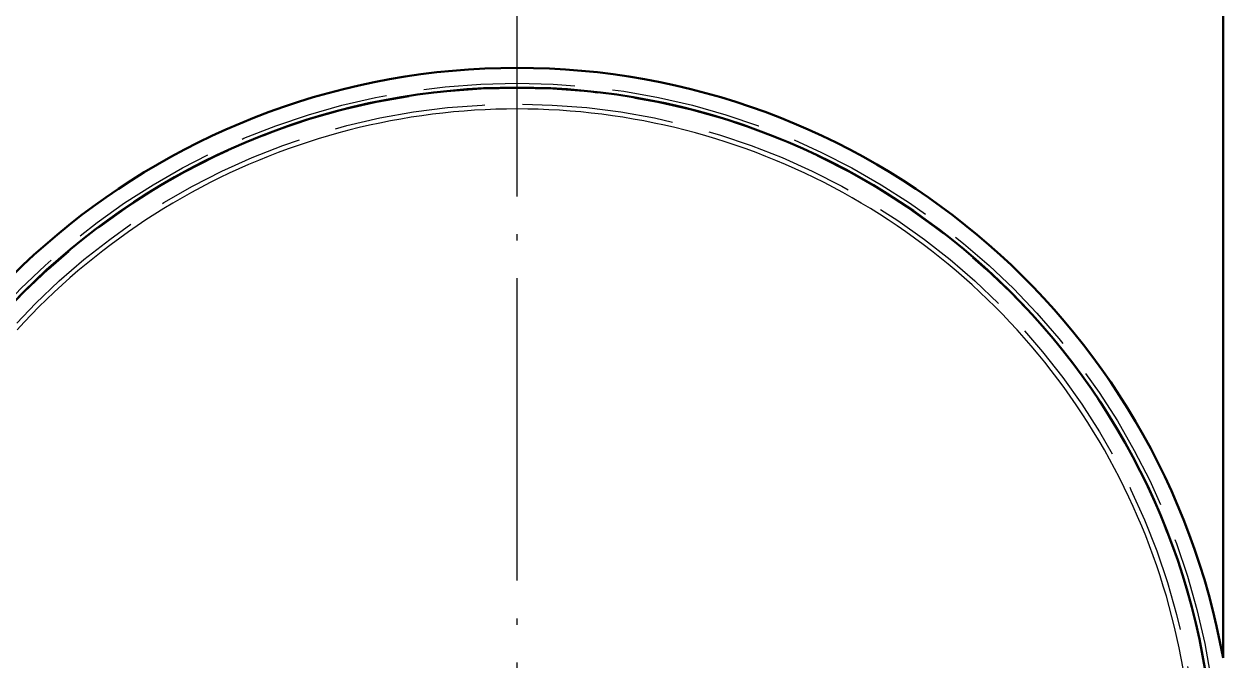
# Model space of a CAD drawing. Header units: millimetres. Extents: x 0 to 420, y 0 to 297.
# Drawn here: x 76.97 to 100.75, y 88 to 100.62 of the extents above; entities that cross this region are included whole.
import ezdxf

# ---------------------------------------------------------------- set-up
doc = ezdxf.new("R2010")
doc.units = ezdxf.units.MM
doc.linetypes.add('ISO02-TRAZOS', pattern=[3.75, 3, -0.75])
doc.linetypes.add('ISO04-TRAZO-PUNTO', pattern=[7.625, 6, -0.75, 0.125, -0.75])
for name, color, linetype, lineweight in [('01-VISIBLE', 7, 'CONTINUOUS', 50), ('02-OCULTA', 4, 'ISO02-TRAZOS', 25), ('03-EJE', 1, 'ISO04-TRAZO-PUNTO', 25)]:
    doc.layers.add(name, color=color, linetype=linetype, lineweight=lineweight)

msp = doc.modelspace()

# ---------------------------------------------------------------- linework, layer by layer
at = {"layer": '01-VISIBLE'}
msp.add_line((100.75, 88.045), (100.75, 110.73), dxfattribs=at)
for radius, start, end in [(14.225, 10.2042, 169.7958), (14.225, 10.2042, 169.7958), (13.835, 5.1838, 174.8162)]:
    msp.add_arc((86.75, 85.525), radius, start, end, dxfattribs=at)
at = {"layer": '02-OCULTA'}
msp.add_line((100.75, 88.045), (100.75, 112.5), dxfattribs=at)
msp.add_line((100.75, 88.045), (100.75, 112.5), dxfattribs=at)
msp.add_line((100.75, 88.045), (100.75, 112.5), dxfattribs=at)
msp.add_lwpolyline([(99.96, 87.83), (99.922, 88.038), (99.881, 88.244), (99.836, 88.45), (99.788, 88.655), (99.738, 88.86), (99.684, 89.063), (99.626, 89.266), (99.566, 89.468), (99.502, 89.668), (99.436, 89.868), (99.366, 90.067), (99.293, 90.265), (99.217, 90.461), (99.138, 90.656), (99.056, 90.85), (98.971, 91.043), (98.883, 91.234), (98.791, 91.424), (98.697, 91.612), (98.6, 91.799), (98.5, 91.985), (98.397, 92.169), (98.292, 92.351), (98.183, 92.531), (98.071, 92.71), (97.957, 92.887), (97.84, 93.062), (97.721, 93.235), (97.598, 93.407), (97.473, 93.576), (97.345, 93.744), (97.215, 93.909), (97.082, 94.072), (96.946, 94.234), (96.808, 94.393), (96.668, 94.55), (96.525, 94.704), (96.38, 94.857), (96.232, 95.007), (96.082, 95.155), (95.929, 95.3), (95.775, 95.443), (95.618, 95.583), (95.459, 95.721), (95.297, 95.857), (95.134, 95.99), (94.969, 96.12), (94.801, 96.248), (94.632, 96.373), (94.46, 96.496), (94.287, 96.615), (94.112, 96.732), (93.935, 96.847), (93.756, 96.958), (93.576, 97.067), (93.394, 97.173), (93.21, 97.275), (93.025, 97.375), (92.838, 97.473), (92.649, 97.567), (92.459, 97.658), (92.268, 97.746), (92.075, 97.831), (91.881, 97.913), (91.686, 97.992), (91.49, 98.068), (91.292, 98.141), (91.093, 98.211), (90.894, 98.278), (90.693, 98.341), (90.491, 98.401), (90.288, 98.459), (90.085, 98.513), (89.88, 98.563), (89.675, 98.611), (89.469, 98.655), (89.263, 98.696), (89.055, 98.734), (88.848, 98.769), (88.639, 98.8), (88.431, 98.828), (88.221, 98.853), (88.012, 98.874), (87.802, 98.892), (87.592, 98.907), (87.382, 98.919), (87.171, 98.927), (86.961, 98.932), (86.75, 98.934), (86.539, 98.932), (86.329, 98.927), (86.118, 98.919), (85.908, 98.907), (85.698, 98.892), (85.488, 98.874), (85.279, 98.853), (85.069, 98.828), (84.861, 98.8), (84.652, 98.769), (84.445, 98.734), (84.237, 98.696), (84.031, 98.655), (83.825, 98.611), (83.62, 98.563), (83.415, 98.513), (83.212, 98.459), (83.009, 98.402), (82.807, 98.341), (82.606, 98.278), (82.407, 98.211), (82.208, 98.141), (82.01, 98.068), (81.814, 97.992), (81.619, 97.913), (81.425, 97.831), (81.232, 97.746), (81.041, 97.658), (80.851, 97.567), (80.662, 97.473), (80.475, 97.376), (80.29, 97.276), (80.106, 97.173), (79.924, 97.067), (79.744, 96.958), (79.565, 96.847), (79.388, 96.733), (79.213, 96.616), (79.04, 96.496), (78.868, 96.373), (78.699, 96.248), (78.531, 96.12), (78.366, 95.99), (78.203, 95.857), (78.041, 95.721), (77.882, 95.583), (77.725, 95.443), (77.571, 95.3), (77.418, 95.155), (77.268, 95.007), (77.121, 94.857), (76.975, 94.704), (76.832, 94.55)], dxfattribs=at)
msp.add_lwpolyline([(99.96, 87.83), (99.922, 88.038), (99.881, 88.244), (99.836, 88.45), (99.788, 88.655), (99.738, 88.86), (99.684, 89.063), (99.626, 89.266), (99.566, 89.468), (99.502, 89.668), (99.436, 89.868), (99.366, 90.067), (99.293, 90.265), (99.217, 90.461), (99.138, 90.656), (99.056, 90.85), (98.971, 91.043), (98.883, 91.234), (98.791, 91.424), (98.697, 91.612), (98.6, 91.799), (98.5, 91.985), (98.397, 92.169), (98.292, 92.351), (98.183, 92.531), (98.071, 92.71), (97.957, 92.887), (97.84, 93.062), (97.721, 93.235), (97.598, 93.407), (97.473, 93.576), (97.345, 93.744), (97.215, 93.909), (97.082, 94.072), (96.946, 94.234), (96.808, 94.393), (96.668, 94.55), (96.525, 94.704), (96.38, 94.857), (96.232, 95.007), (96.082, 95.155), (95.929, 95.3), (95.775, 95.443), (95.618, 95.583), (95.459, 95.721), (95.297, 95.857), (95.134, 95.99), (94.969, 96.12), (94.801, 96.248), (94.632, 96.373), (94.46, 96.496), (94.287, 96.615), (94.112, 96.732), (93.935, 96.847), (93.756, 96.958), (93.576, 97.067), (93.394, 97.173), (93.21, 97.275), (93.025, 97.375), (92.838, 97.473), (92.649, 97.567), (92.459, 97.658), (92.268, 97.746), (92.075, 97.831), (91.881, 97.913), (91.686, 97.992), (91.49, 98.068), (91.292, 98.141), (91.093, 98.211), (90.894, 98.278), (90.693, 98.341), (90.491, 98.401), (90.288, 98.459), (90.085, 98.513), (89.88, 98.563), (89.675, 98.611), (89.469, 98.655), (89.263, 98.696), (89.055, 98.734), (88.848, 98.769), (88.639, 98.8), (88.431, 98.828), (88.221, 98.853), (88.012, 98.874), (87.802, 98.892), (87.592, 98.907), (87.382, 98.919), (87.171, 98.927), (86.961, 98.932), (86.75, 98.934), (86.539, 98.932), (86.329, 98.927), (86.118, 98.919), (85.908, 98.907), (85.698, 98.892), (85.488, 98.874), (85.279, 98.853), (85.069, 98.828), (84.861, 98.8), (84.652, 98.769), (84.445, 98.734), (84.237, 98.696), (84.031, 98.655), (83.825, 98.611), (83.62, 98.563), (83.415, 98.513), (83.212, 98.459), (83.009, 98.402), (82.807, 98.341), (82.606, 98.278), (82.407, 98.211), (82.208, 98.141), (82.01, 98.068), (81.814, 97.992), (81.619, 97.913), (81.425, 97.831), (81.232, 97.746), (81.041, 97.658), (80.851, 97.567), (80.662, 97.473), (80.475, 97.376), (80.29, 97.276), (80.106, 97.173), (79.924, 97.067), (79.744, 96.958), (79.565, 96.847), (79.388, 96.733), (79.213, 96.616), (79.04, 96.496), (78.868, 96.373), (78.699, 96.248), (78.531, 96.12), (78.366, 95.99), (78.203, 95.857), (78.041, 95.721), (77.882, 95.583), (77.725, 95.443), (77.571, 95.3), (77.418, 95.155), (77.268, 95.007), (77.121, 94.857), (76.975, 94.704), (76.832, 94.55)], dxfattribs=at)
for radius in [13.921, 13.921, 13.825, 13.825, 13.825, 13.825, 13.505, 13.505, 13.505, 13.505]:
    msp.add_circle((86.75, 85.525), radius, dxfattribs=at)
for radius, start, end in [(14.225, 10.2042, 169.7958), (14.225, 10.2042, 169.7958), (13.835, 5.1838, 174.8162), (13.835, 5.1838, 174.8162), (13.835, 5.1838, 174.8162)]:
    msp.add_arc((86.75, 85.525), radius, start, end, dxfattribs=at)
at = {"layer": '03-EJE'}
msp.add_line((86.75, 66.7), (86.75, 104.35), dxfattribs=at)

doc.saveas('drawing.dxf')
